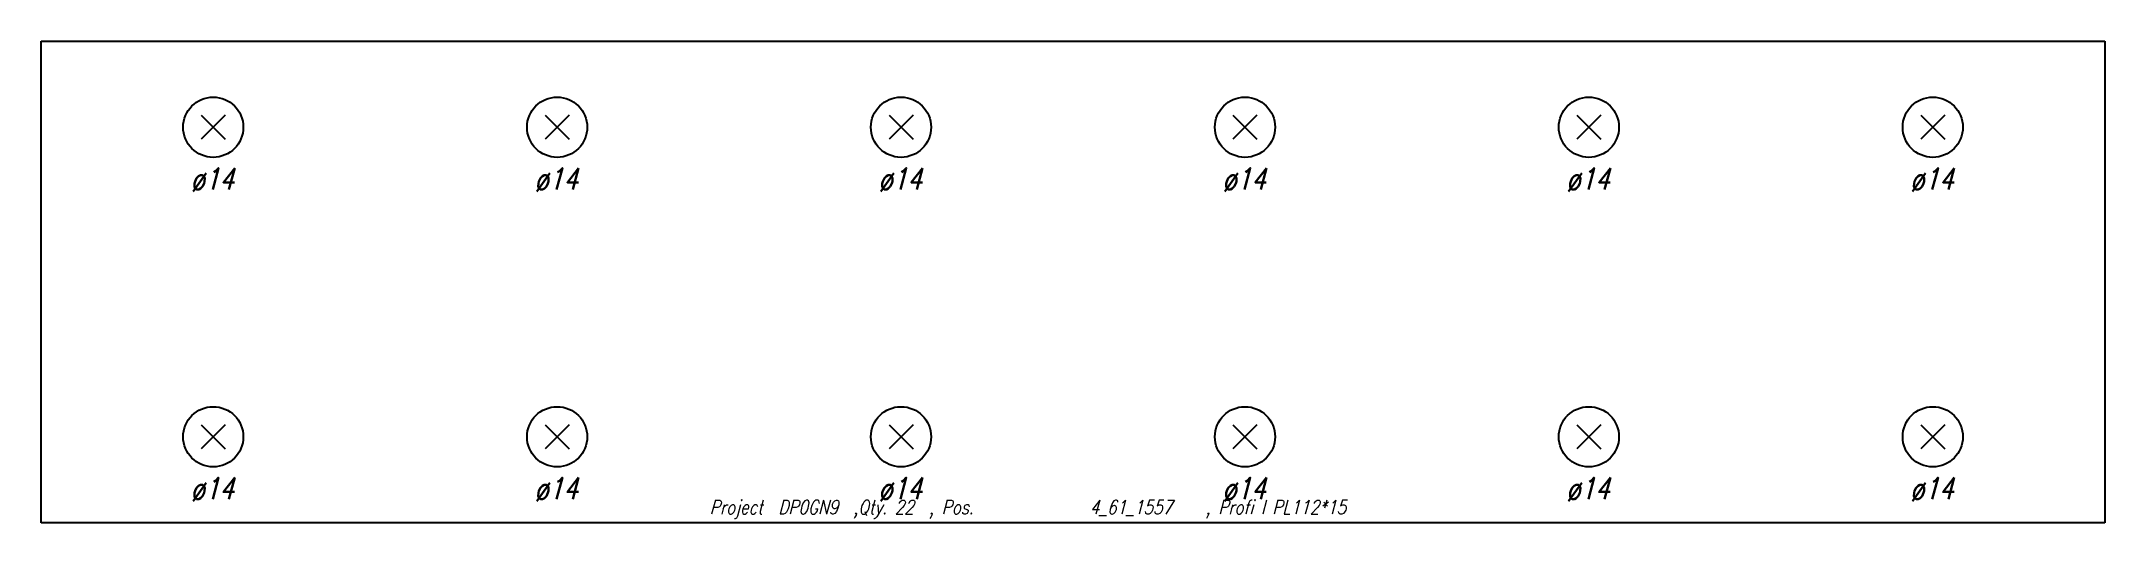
# Model space of a CAD drawing. Extents: x 0 to 480, y -56 to 56.
import ezdxf

# ---------------------------------------------------------------- set-up
doc = ezdxf.new("R2010")
doc.units = 0
doc.header["$LTSCALE"] = 10
for name, color, linetype in [('BEZ_SCHRAUBEN', 7, 'CONTINUOUS'), ('SCHRAUBEN', 7, 'CONTINUOUS'), ('TEILE', 7, 'CONTINUOUS'), ('UNTERSCHRIFT', 7, 'CONTINUOUS')]:
    doc.layers.add(name, color=color, linetype=linetype)
doc.styles.get("Standard").update_dxf_attribs({"font": 'ROMANS'})

msp = doc.modelspace()

# ---------------------------------------------------------------- linework, layer by layer
at = {"layer": 'SCHRAUBEN', "color": 6}
for p, q in [((42.800018, 38.799179), (37.200016, 33.199181)), ((37.200016, 38.799179), (42.800018, 33.199181)), ((122.79995, 38.79924), (117.199951, 33.199238)), ((117.199951, 38.79924), (122.79995, 33.199238)), ((202.799957, 38.799297), (197.199936, 33.199299)), ((197.199936, 38.799297), (202.799957, 33.199299)), ((282.799957, 38.799355), (277.199951, 33.199356)), ((277.199951, 38.799355), (282.799957, 33.199356)), ((362.799957, 38.799416), (357.199982, 33.199417)), ((357.199982, 38.799416), (362.799957, 33.199417)), ((442.799957, 38.799473), (437.199982, 33.199474)), ((437.199982, 38.799473), (442.799957, 33.199474)), ((42.800068, -33.200821), (37.200066, -38.800819)), ((37.200066, -33.200821), (42.800068, -38.800819)), ((122.799995, -33.200764), (117.200005, -38.800762)), ((117.200005, -33.200764), (122.799995, -38.800762)), ((202.800003, -33.200703), (197.199997, -38.800701)), ((197.199997, -33.200703), (202.800003, -38.800701)), ((282.800018, -33.200645), (277.199982, -38.800644)), ((277.199982, -33.200645), (282.800018, -38.800644)), ((362.799988, -33.200584), (357.200012, -38.800587)), ((357.200012, -33.200584), (362.799988, -38.800587)), ((442.799988, -33.200527), (437.200012, -38.800529)), ((437.200012, -33.200527), (442.799988, -38.800529))]:
    msp.add_line(p, q, dxfattribs=at)
at = {"layer": 'SCHRAUBEN', "color": 2}
for centre, radius in [((40.000015, 35.99918), 6.999996), ((119.999954, 35.999237), 7), ((199.999939, 35.999298), 7.000015), ((279.999969, 35.999355), 7), ((359.999969, 35.999416), 7), ((439.999969, 35.999474), 7), ((40.000069, -36.00082), 6.999996), ((120, -36.000763), 7), ((200, -36.000702), 7), ((280, -36.000645), 7), ((360, -36.000587), 7), ((440, -36.000526), 7)]:
    msp.add_circle(centre, radius, dxfattribs=at)
at = {"layer": 'TEILE', "color": 2}
for p, q in [((0, 55.999535), (479.999969, 55.999886)), ((0.000082, -55.999886), (0, 55.999535)), ((479.999969, 55.999886), (480.000031, -55.999886)), ((480.000031, -55.999886), (0.000082, -55.999886))]:
    msp.add_line(p, q, dxfattribs=at)

# ---------------------------------------------------------------- texts
at = {"layer": 'BEZ_SCHRAUBEN', "color": 2, "oblique": 15, "width": 0.8}
for p in [(32.000015, 21.49918), (111.999954, 21.499237), (191.999969, 21.499298), (271.999939, 21.499355), (351.999969, 21.499416), (431.999969, 21.499474), (32.000072, -50.500824), (112, -50.500763), (192, -50.500702), (272, -50.500645), (352, -50.500584), (432, -50.500526)]:
    msp.add_text(' ø14', height=5, dxfattribs=at).set_placement(p)
at = {"layer": 'UNTERSCHRIFT', "color": 2, "oblique": 15}
for s, width, p in [('Project  DP0GN9  ,Qty. 22  , Pos. ', 0.800001, (155.500061, -53.999886)), ('4_61_1557', 0.8, (243.900055, -53.999886)), ('  , Profi l PL112*15', 0.8, (267.300049, -53.999886))]:
    msp.add_text(s, height=3.25, dxfattribs=dict(at, width=width)).set_placement(p)

doc.saveas('drawing.dxf')
